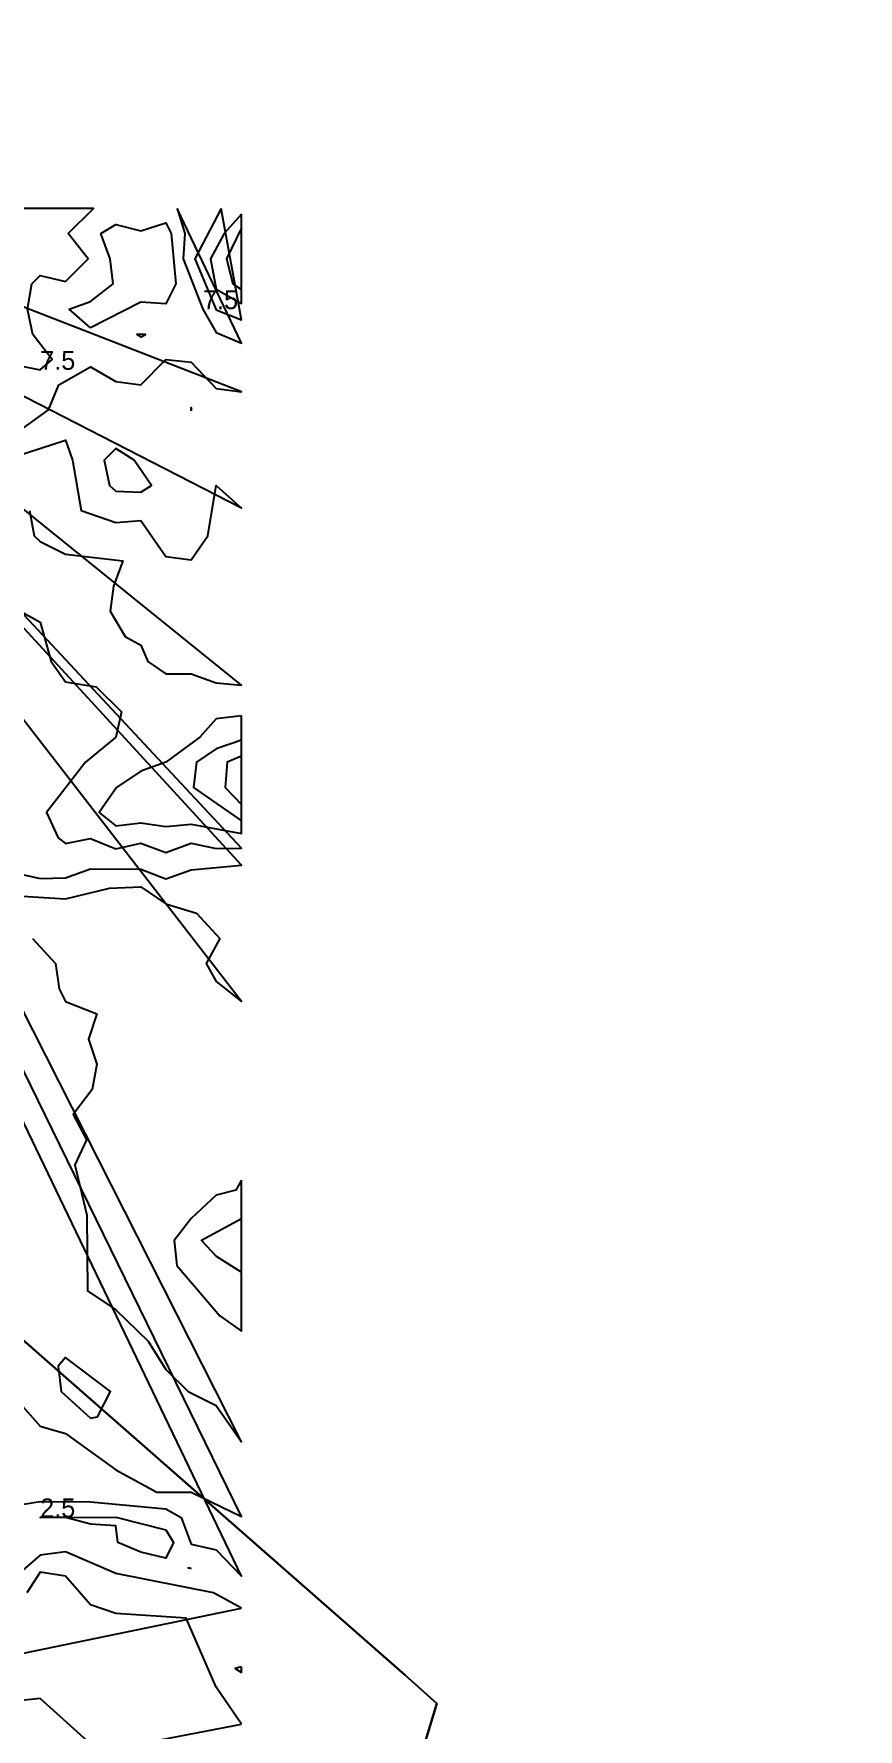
# Model space of a CAD drawing. Header units: metres. Extents: x 304729 to 308942, y 6403920 to 6405836.
# Drawn here: x 305663.5 to 305729, y 6404459.2 to 6404593.9 of the extents above; entities that cross this region are included whole.
import ezdxf

# ---------------------------------------------------------------- set-up
doc = ezdxf.new("R2010")
doc.units = ezdxf.units.M
for name, color, linetype in [('FASTIGHETSGRANSER', 7, 'Continuous'), ('HOJDKURVOR_GRUND', 4, 'Continuous'), ('HOJDKURVOR_STOD', 6, 'Continuous'), ('HOJDKURVOR_TEXT', 2, 'Continuous'), ('LILLEBY_4_8', 5, 'Continuous')]:
    doc.layers.add(name, color=color, linetype=linetype)

msp = doc.modelspace()

# ---------------------------------------------------------------- linework, layer by layer
at = {"layer": 'FASTIGHETSGRANSER'}
msp.add_lwpolyline([(305194.17, 6404796.311), (305248.461, 6404753.573), (305425.875, 6404616.253), (305445.572, 6404610.011), (305510.987, 6404589.282), (305538.828, 6404586.862), (305574.392, 6404542.914), (305622.258, 6404525.46), (305693.017, 6404463.466), (305695.515, 6404461.196), (305692.317, 6404450.639), (305682.784, 6404419.603), (305707.41, 6404408.206), (305733.318, 6404395.966)], dxfattribs=at)
at = {"layer": 'HOJDKURVOR_GRUND'}
for points in [[(305662, 6404476.93, 3), (305664, 6404477.27, 3), (305668, 6404477.24, 3), (305674, 6404476.67, 3), (305675.2, 6404476, 3), (305676, 6404473.86, 3), (305678, 6404473.41, 3), (305680, 6404471.33, 3), (305627.78, 6404580, 3)], [(305662, 6404485.5, 3.5), (305664, 6404483.25, 3.5), (305666, 6404482.67, 3.5), (305670, 6404479.78, 3.5), (305673.27, 6404478, 3.5), (305676, 6404478, 3.5), (305680, 6404476.07, 3.5), (305629.15, 6404580, 3.5)], [(305663.38, 6404522, 4), (305665.23, 6404520, 4), (305665.5, 6404518, 4), (305666, 6404517, 4), (305668.5, 6404516, 4), (305667.85, 6404514, 4), (305668.5, 6404512, 4), (305668.13, 6404510, 4), (305666.62, 6404508, 4), (305667.68, 6404506, 4), (305666.75, 6404504, 4), (305667.71, 6404500, 4), (305667.75, 6404494, 4), (305670, 6404492.5, 4), (305672.57, 6404490, 4), (305674, 6404487.75, 4), (305675.75, 6404486, 4), (305678, 6404484.89, 4), (305680, 6404482, 4), (305630.33, 6404580, 4)], [(305660, 6404525.51, 4.5), (305666, 6404525.15, 4.5), (305669.5, 6404526, 4.5), (305672, 6404526.09, 4.5), (305674, 6404524.75, 4.5), (305676.43, 6404524, 4.5), (305678.29, 6404522, 4.5), (305677.2, 6404520, 4.5), (305678, 6404518.57, 4.5), (305680, 6404517, 4.5), (305631.2, 6404580, 4.5)], [(305662, 6404548.25, 5.5), (305664, 6404547.14, 5.5), (305664.86, 6404544, 5.5), (305666, 6404542.4, 5.5), (305668.44, 6404542, 5.5), (305670.47, 6404540, 5.5), (305670, 6404538, 5.5), (305667.6, 6404536, 5.5), (305664.5, 6404532, 5.5), (305665.43, 6404530, 5.5), (305666, 6404529.53, 5.5), (305668, 6404529.95, 5.5), (305670, 6404529.12, 5.5), (305672, 6404529.57, 5.5), (305674, 6404528.82, 5.5), (305676, 6404529.58, 5.5), (305678, 6404529.14, 5.5), (305680, 6404529.17, 5.5), (305632.54, 6404580, 5.5)], [(305663.14, 6404556, 6), (305663.51, 6404554, 6), (305664, 6404553.53, 6), (305666, 6404552.53, 6), (305670.57, 6404552, 6), (305669.82, 6404550, 6), (305669.56, 6404548, 6), (305670.75, 6404546, 6), (305672, 6404545.29, 6), (305672.55, 6404544, 6), (305674, 6404543.02, 6), (305676, 6404543.02, 6), (305678, 6404542.31, 6), (305680, 6404542.13, 6), (305633.05, 6404580, 6)], [(305662, 6404560.29, 6.5), (305666, 6404561.6, 6.5), (305666.57, 6404560, 6.5), (305667.27, 6404556, 6.5), (305670, 6404555.05, 6.5), (305672, 6404555.21, 6.5), (305674, 6404552.36, 6.5), (305676, 6404552.08, 6.5), (305677.33, 6404554, 6.5), (305678, 6404558, 6.5), (305680, 6404556.2, 6.5), (305633.55, 6404580, 6.5)], [(305642.5, 6404580, 7), (305642, 6404579.92, 7), (305641.41, 6404578, 7), (305641.25, 6404576, 7), (305642, 6404575.02, 7), (305643.8, 6404574, 7), (305648.33, 6404570, 7), (305650, 6404568.22, 7), (305652, 6404564.54, 7), (305654, 6404565.31, 7), (305656, 6404564.73, 7), (305658.06, 6404562, 7), (305660, 6404561.45, 7), (305661.88, 6404562, 7), (305664.67, 6404564, 7), (305665.48, 6404566, 7), (305668, 6404567.43, 7), (305670, 6404566.26, 7), (305672, 6404566, 7), (305674, 6404568, 7), (305676, 6404567.8, 7), (305678, 6404565.69, 7), (305680, 6404565.43, 7), (305642.5, 6404580, 7)], [(305678.38, 6404580, 8), (305676.3, 6404576, 8), (305678, 6404571.96, 8), (305680, 6404571.16, 8), (305678.38, 6404580, 8)], [(305668, 6404570.53, 7), (305666.31, 6404572, 7), (305668, 6404572.61, 7), (305669.79, 6404574, 7), (305669.57, 6404576, 7), (305668.81, 6404578, 7), (305670, 6404578.74, 7), (305672, 6404578.22, 7), (305674, 6404578.86, 7), (305674.4, 6404578, 7), (305674.79, 6404574, 7), (305674, 6404572.43, 7), (305672, 6404572.56, 7), (305668, 6404570.53, 7)], [(305680, 6404579.56, 8.5), (305678.62, 6404578, 8.5), (305677.55, 6404576, 8.5), (305678, 6404573.58, 8.5), (305680, 6404572.46, 8.5), (305680, 6404579.56, 8.5)], [(305680, 6404578.46, 9), (305678.81, 6404576, 9), (305679.3, 6404574, 9), (305680, 6404573.56, 9), (305680, 6404578.46, 9)], [(305676, 6404563.93, 7), (305676, 6404564.2, 7), (305676, 6404563.93, 7)], [(305670, 6404557.55, 7), (305672, 6404557.45, 7), (305672.85, 6404558, 7), (305671.47, 6404560, 7), (305670, 6404560.93, 7), (305669.09, 6404560, 7), (305669.51, 6404558, 7), (305670, 6404557.55, 7)], [(305680, 6404539.7, 6), (305678, 6404539.46, 6), (305676.69, 6404538, 6), (305674, 6404536, 6), (305672, 6404535.3, 6), (305670.07, 6404534, 6), (305668.7, 6404532, 6), (305670, 6404530.94, 6), (305672, 6404531.19, 6), (305674, 6404530.9, 6), (305676, 6404531.07, 6), (305680, 6404530.34, 6), (305680, 6404539.7, 6)], [(305680, 6404537.75, 6.5), (305678, 6404537.07, 6.5), (305676.43, 6404536, 6.5), (305676.19, 6404534, 6.5), (305680, 6404531.35, 6.5), (305680, 6404537.75, 6.5)], [(305680, 6404536.48, 7), (305678.85, 6404536, 7), (305678.71, 6404534, 7), (305680, 6404532.64, 7), (305680, 6404536.48, 7)], [(305680, 6404502.8, 4.5), (305679.56, 6404502, 4.5), (305678, 6404501.6, 4.5), (305676, 6404499.74, 4.5), (305674.66, 6404498, 4.5), (305674.86, 6404496, 4.5), (305678.29, 6404492, 4.5), (305680, 6404490.8, 4.5), (305680, 6404502.8, 4.5)], [(305668, 6404483.88, 4), (305668.55, 6404484, 4), (305669.58, 6404486, 4), (305666, 6404488.69, 4), (305665.42, 6404488, 4), (305665.67, 6404486, 4), (305668, 6404483.88, 4)], [(305680, 6404468.78, 3), (305677.78, 6404470, 3), (305670, 6404471.53, 3), (305666, 6404473.25, 3), (305664, 6404472.99, 3), (305662, 6404471.28, 3)], [(305680, 6404459.56, 3.5), (305678, 6404462.5, 3.5), (305675.6, 6404468, 3.5), (305670, 6404468.36, 3.5), (305668, 6404469.04, 3.5), (305666, 6404471.33, 3.5), (305664, 6404471.64, 3.5), (305662.94, 6404470, 3.5)], [(305150, 6404359.43, 3), (305680, 6404468.78, 3)], [(305680, 6404464.12, 3.5), (305679.5, 6404464, 3.5), (305680, 6404463.67, 3.5), (305680, 6404464.12, 3.5)], [(305668, 6404458, 4), (305664, 6404461.6, 4), (305662, 6404461.4, 4)], [(305150, 6404357.52, 3.5), (305680, 6404459.56, 3.5)]]:
    msp.add_polyline3d(points, dxfattribs=at)
at = {"layer": 'HOJDKURVOR_STOD'}
for points in [[(305660, 6404527.65, 5), (305664, 6404526.76, 5), (305666, 6404526.81, 5), (305668, 6404527.52, 5), (305672, 6404527.51, 5), (305674, 6404526.74, 5), (305676, 6404527.45, 5), (305680, 6404527.81, 5), (305632.04, 6404580, 5)], [(305645.21, 6404580, 7.5), (305641.97, 6404576, 7.5), (305644, 6404575.24, 7.5), (305644.85, 6404574, 7.5), (305648, 6404571.26, 7.5), (305650, 6404570.39, 7.5), (305651.62, 6404568, 7.5), (305652, 6404566.7, 7.5), (305654, 6404566.68, 7.5), (305660, 6404568.53, 7.5), (305662, 6404567.57, 7.5), (305664, 6404567.18, 7.5), (305664.95, 6404568, 7.5), (305663.41, 6404570, 7.5), (305662.99, 6404572, 7.5), (305663.33, 6404574, 7.5), (305664, 6404574.68, 7.5), (305666, 6404574.19, 7.5), (305667.81, 6404576, 7.5), (305666.23, 6404578, 7.5), (305668.23, 6404580, 7.5), (305645.21, 6404580, 7.5)], [(305674.9, 6404580, 7.5), (305675.49, 6404578, 7.5), (305675.37, 6404576, 7.5), (305676.94, 6404572, 7.5), (305678, 6404570.15, 7.5), (305680, 6404569.29, 7.5), (305674.9, 6404580, 7.5)], [(305672, 6404569.78, 7.5), (305672.38, 6404570, 7.5), (305671.68, 6404570, 7.5), (305672, 6404569.78, 7.5)], [(305680, 6404499.71, 5), (305676.82, 6404498, 5), (305678, 6404496.76, 5), (305680, 6404495.47, 5), (305680, 6404499.71, 5)], [(305672, 6404473.23, 2.5), (305670.16, 6404474, 2.5), (305670, 6404475.33, 2.5), (305668, 6404475.45, 2.5), (305666, 6404476, 2.5), (305664, 6404476, 2.5), (305670, 6404476.02, 2.5), (305674, 6404475, 2.5), (305674.6, 6404474, 2.5), (305674, 6404472.76, 2.5), (305672, 6404473.23, 2.5)], [(305676, 6404471.94, 2.5), (305675.75, 6404472, 2.5), (305676, 6404471.94, 2.5)]]:
    msp.add_polyline3d(points, dxfattribs=at)
at = {"layer": 'LILLEBY_4_8'}
msp.add_lwpolyline([(305682.784, 6404419.603), (305692.317, 6404450.639), (305695.515, 6404461.196), (305693.017, 6404463.466), (305622.258, 6404525.46), (305574.392, 6404542.914), (305538.828, 6404586.862), (305510.987, 6404589.282), (305513.117, 6404520.357), (305513.434, 6404518.694), (305513.92, 6404517.072), (305514.569, 6404515.508), (305515.373, 6404514.018), (305516.326, 6404512.619), (305517.417, 6404511.324), (305518.634, 6404510.147), (305519.965, 6404509.1), (305521.396, 6404508.195), (305568.066, 6404482.343), (305592.017, 6404469.243), (305628.885, 6404449.082), (305682.784, 6404419.603)], close=True, dxfattribs=at)

# ---------------------------------------------------------------- texts
at = {"layer": 'HOJDKURVOR_TEXT'}
for s, p in [('7.5', (305676.94, 6404572, 7.5)), ('7.5', (305664, 6404567.18, 7.5)), ('2.5', (305664, 6404476, 2.5))]:
    msp.add_text(s, height=1.5, dxfattribs=at).set_placement(p)

doc.saveas('drawing.dxf')
